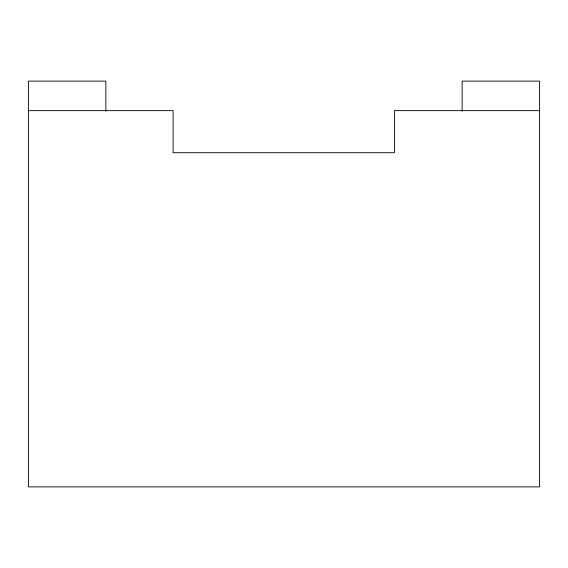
<?xml version="1.0" encoding="UTF-8"?>
<svg xmlns="http://www.w3.org/2000/svg" width="568" height="568" viewBox="0 0 568 568"><rect width="100%" height="100%" fill="white"/><g stroke="black" fill="none" stroke-linecap="round" stroke-linejoin="round"><path stroke-width="0.85" d="M28.4 110.632L173.112 110.632L173.112 152.714L394.44 152.714L394.44 110.632L539.6 110.632M462.139 111.264L462.139 81.117L539.6 81.117L539.6 486.882L28.4 486.882L28.4 81.117L105.861 81.117L105.861 111.264"/></g></svg>
